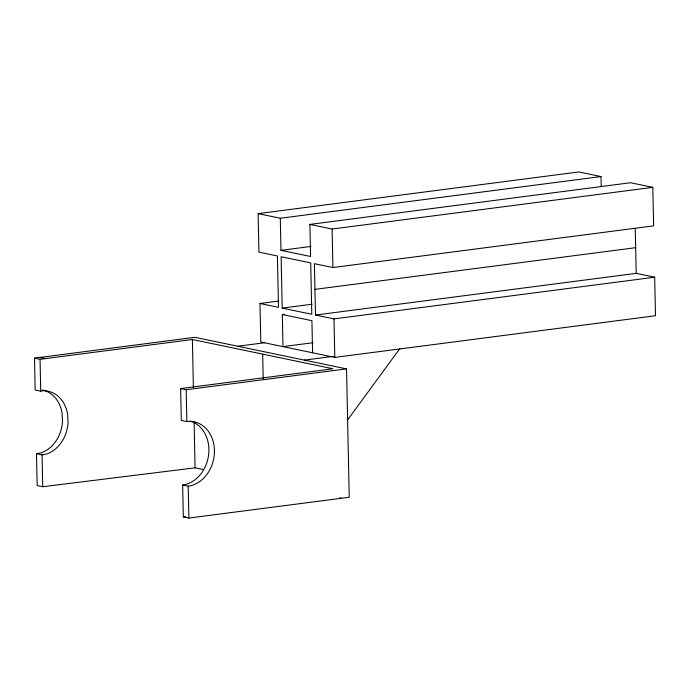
<?xml version="1.0" encoding="UTF-8"?>
<svg xmlns="http://www.w3.org/2000/svg" width="690" height="690" viewBox="0 0 690 690"><rect width="100%" height="100%" fill="white"/><g stroke="black" fill="none" stroke-linecap="round" stroke-linejoin="round"><path stroke-width="1.03" d="M347.346 420.279L399.941 348.467M203.464 469.58L195.072 467.837L42.72 486.726L37.165 485.57L36.501 453.718L42.056 454.874L46.817 453.977A32.508 26.453 -78.2 0 0 68.077 422.194L67.56 413.871A32.508 26.453 -78.2 0 0 42.909 390.747L40.719 391.161L35.164 390.005L34.5 358.145L38.89 357.317L45.437 358.602L192.389 339.506L332.977 368.771L180.642 388.565L181.306 420.426L186.861 421.581A32.723 26.634 -78.2 0 1 214.435 450.389A32.723 26.634 -78.2 0 1 188.206 486.191L188.879 518.052L349.235 497.257L346.544 368.883L194.856 337.307L39.882 357.446M34.5 358.145L40.046 359.3L45.437 358.602M36.501 453.718L41.271 452.821A32.508 26.453 -78.2 0 0 62.523 421.038L62.014 412.715A32.508 26.453 -78.2 0 0 45.152 390.773M258.112 213.624L280.304 218.247L280.977 250.341L310.578 256.499L309.905 224.405L630.608 182.729L652.809 187.352L653.62 225.863L332.908 267.539L314.407 263.692L315.485 315.037L636.197 273.369L654.689 277.216L655.5 315.727L334.788 357.403L260.794 341.998L259.992 303.488L278.493 307.335L277.414 255.99L258.914 252.135L258.112 213.624L578.815 171.948L601.016 176.571L601.214 186.197M280.304 218.247L601.016 176.571M309.905 224.405L332.106 229.028L652.809 187.352M280.977 250.341L310.914 246.451M314.951 289.36L635.654 247.693M259.992 303.488L278.165 301.125M282.193 308.111L311.785 314.269L310.707 262.916L281.115 256.758L282.193 308.111L312.122 304.221M312.932 342.732L282.995 346.622L282.322 314.528L284.461 314.252M315.485 315.037L333.986 318.892L654.689 277.216M237.774 346.242L264.494 342.766M304.368 360.102L333.227 356.351M180.642 388.565L186.188 389.721L346.544 368.883M190.224 421.081A32.723 26.634 -78.2 0 1 208.621 454.693A32.723 26.634 -78.2 0 1 182.66 485.036L183.324 516.896L185.455 516.62M282.322 314.528L311.923 320.686L312.596 352.78M339.368 497.87L341.214 498.258M182.66 485.036L188.206 486.191M183.324 516.896L188.879 518.052M635.257 228.433L636.197 273.369M332.106 229.028L332.908 267.539M333.986 318.892L334.788 357.403M262.683 354.143L263.201 378.732M192.389 339.506L193.39 387.625M194.114 421.849L195.072 467.837M186.188 389.721L186.861 421.581M40.046 359.3L40.719 391.161M42.056 454.874L42.72 486.726M42.306 389.997A32.508 26.453 -78.2 0 1 44.22 390.471"/></g></svg>
